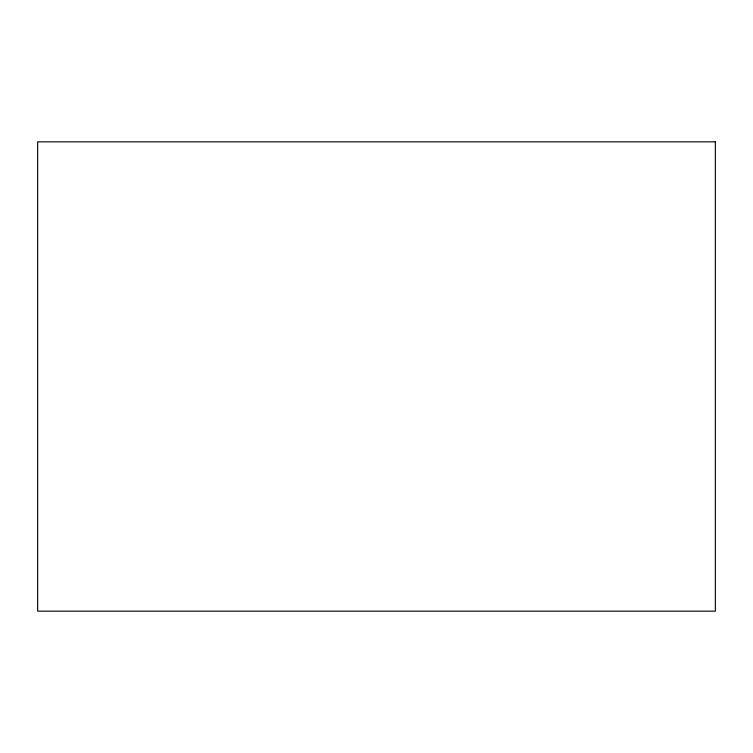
<?xml version="1.0" encoding="UTF-8"?>
<svg xmlns="http://www.w3.org/2000/svg" width="753" height="753" viewBox="0 0 753 753"><rect width="100%" height="100%" fill="white"/><g stroke="black" fill="none" stroke-linecap="round" stroke-linejoin="round"><path stroke-width="1.13" d="M715.35 141.837L37.65 141.837L37.65 611.163L715.35 611.163L715.35 141.837"/></g></svg>
